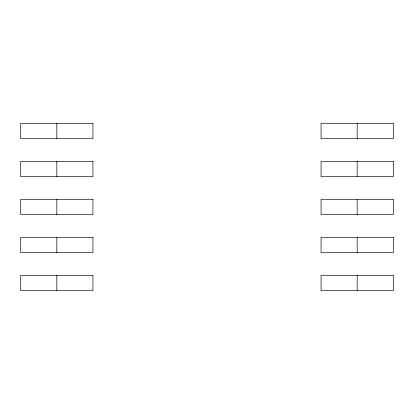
<?xml version="1.0" encoding="UTF-8"?>
<svg xmlns="http://www.w3.org/2000/svg" width="414" height="414" viewBox="0 0 414 414"><rect width="100%" height="100%" fill="white"/><g stroke="black" fill="none" stroke-linecap="round" stroke-linejoin="round"><path stroke-width="0.62" d="M357.178 123.356L357.178 138.566M357.178 161.377L357.178 176.581M357.178 199.398L357.178 214.602M357.178 237.419L357.178 252.623M357.178 275.434L357.178 290.644M56.821 123.356L56.821 138.566M56.821 161.377L56.821 176.581M56.821 199.398L56.821 214.602M56.821 237.419L56.821 252.623M56.821 275.434L56.821 290.644M92.938 123.356L20.7 123.356L20.7 138.566L92.938 138.566L92.938 123.356M393.3 123.356L321.062 123.356L321.062 138.566L393.3 138.566L393.3 123.356M92.938 161.377L20.7 161.377L20.7 176.581L92.938 176.581L92.938 161.377M393.3 161.377L321.062 161.377L321.062 176.581L393.3 176.581L393.3 161.377M92.938 199.398L20.7 199.398L20.7 214.602L92.938 214.602L92.938 199.398M393.3 199.398L321.062 199.398L321.062 214.602L393.3 214.602L393.3 199.398M92.938 237.419L20.7 237.419L20.7 252.623L92.938 252.623L92.938 237.419M393.3 237.419L321.062 237.419L321.062 252.623L393.3 252.623L393.3 237.419M92.938 275.434L20.7 275.434L20.7 290.644L92.938 290.644L92.938 275.434M393.3 275.434L321.062 275.434L321.062 290.644L393.3 290.644L393.3 275.434"/></g></svg>
